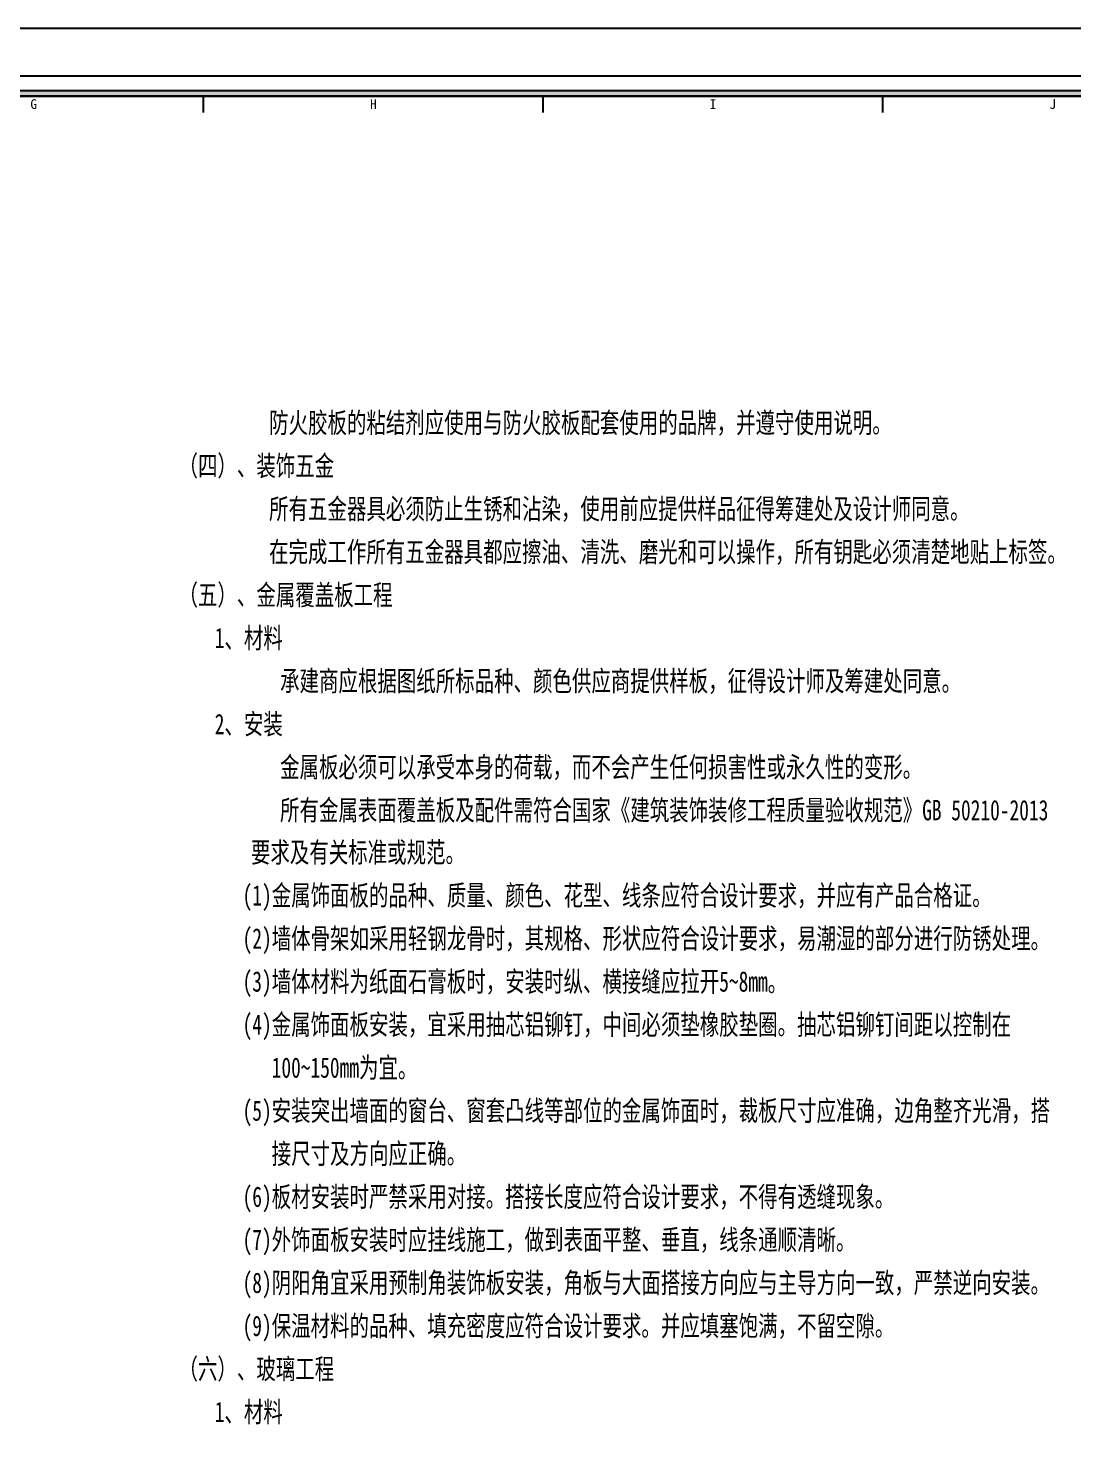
# Paper-space layout '布局1' of a CAD drawing. Header units: millimetres. Extents: x 74 to 2091, y 199 to 657.
# Drawn here: x 1144.3 to 1298.1, y 431.6 to 638.3 of the extents above; entities that cross this region are included whole.
import ezdxf
from ezdxf.enums import TextEntityAlignment as Align

# ---------------------------------------------------------------- set-up
doc = ezdxf.new("R2010")
doc.units = ezdxf.units.MM
doc.layers.add('DEFPOINTS(视图框)', color=251, linetype='Continuous', plot=False)
doc.layers.add('W-图框', color=251, linetype='Continuous')
doc.layers.add('W-文字', color=35, linetype='Continuous')
doc.styles.add('A2图框$0$ZZ', font='SIMHEI.TTF')
doc.styles.add('WORD-2', font='SIMHEI.TTF')
doc.styles.add('WORD-3', font='SimSun.ttf')

# ---------------------------------------------------------------- blocks, each defined once
blk = doc.blocks.new('A2 图框')
at = {"layer": 'W-图框', "ltscale": 0.5}
h = blk.add_hatch(color=161, dxfattribs=at)
h.paths.add_polyline_path([(-562, 403), (-3, 403), (-3, 3), (-562, 3)], flags=16)
h.paths.add_polyline_path([(-562.8, 403.8), (-2.2, 403.8), (-2.2, 2.2), (-562.8, 2.2)])
at = {"layer": 'W-图框', "color": 7}
for p, q in [((-211.9, 400.6), (-211.9, 403)), ((-161.9, 400.6), (-161.9, 403)), ((-111.9, 400.6), (-111.9, 403))]:
    blk.add_line(p, q, dxfattribs=at)
at = {"layer": 'W-图框', "color": 251, "ltscale": 0.01}
for points in [[(-587, 413), (7, 413), (7, -7), (-587, -7)], [(-580, 406), (0, 406), (0, 0), (-580, 0)]]:
    blk.add_lwpolyline(points, close=True, dxfattribs=at)
at = {"layer": 'W-图框', "color": 161, "ltscale": 0.5}
for points in [[(-562.8, 403.8), (-2.2, 403.8), (-2.2, 2.2), (-562.8, 2.2)], [(-562, 403), (-3, 403), (-3, 3), (-562, 3)]]:
    blk.add_lwpolyline(points, close=True, dxfattribs=at)
at = {"layer": 'W-图框', "color": 161, "linetype": 'ByBlock'}
blk.add_lwpolyline([(-562, 403), (-562, 3), (-61, 3), (-61, 403)], close=True, dxfattribs=at)
at = {"layer": 'W-图框', "lineweight": 0, "ltscale": 150, "style": 'A2图框$0$ZZ'}
for s, p in [('G', (-236.9, 401.82)), ('H', (-186.9, 401.82)), ('I', (-136.9, 401.82)), ('J', (-86.9, 401.82))]:
    blk.add_text(s, height=1.45, dxfattribs=at).set_placement(p, align=Align.MIDDLE)
at = {"layer": 'W-图框', "color": 35, "lineweight": 0, "style": 'WORD-3', "width": 0.65}
blk.add_attdef('建设单位', text='', height=3, dxfattribs=at).set_placement((-32, 300.49), align=Align.MIDDLE)
at = {"layer": 'W-图框', "color": 35, "ltscale": 1000, "style": 'WORD-2'}
for tag, height, width, p in [('项目名称英文翻译', 3.5, 0.8, (-21.14, 246.28)), ('项目名称', 7, 0.7, (-41.38, 246.28)), ('项目名称', 7, 0.7, (-30.73, 246.28))]:
    blk.add_attdef(tag, text='', height=height, rotation=90, dxfattribs=dict(at, width=width)).set_placement(p, align=Align.MIDDLE)
at = {"layer": 'W-图框', "color": 35, "lineweight": 0, "style": 'WORD-2'}
for tag, p in [('2013.01.01', (-41.46, 176)), ('2013.03.01', (-13.42, 176)), ('2013.05.01', (-41.46, 169)), ('2013.06.01', (-13.42, 169)), ('2013.08.01', (-41.46, 162)), ('2013.09.01', (-13.42, 162)), ('2013.09.01', (-32, 113))]:
    blk.add_attdef(tag, text='', height=1.8, dxfattribs=at).set_placement(p, align=Align.MIDDLE)
at = {"layer": 'W-图框', "color": 35, "ltscale": 1000, "style": 'WORD-2', "width": 0.78}
blk.add_attdef('FS2011000', text='', height=3.5, dxfattribs=at).set_placement((-32, 11.45), align=Align.MIDDLE)

psp = doc.layouts.new('布局1')

# ---------------------------------------------------------------- linework, layer by layer
at = {"layer": 'DEFPOINTS(视图框)', "ltscale": 0.01}
psp.add_lwpolyline([(819.97, 628.3), (1320.2, 628.3), (1320.2, 228.3), (819.97, 228.3)], close=True, dxfattribs=at)

# ---------------------------------------------------------------- block references
at = {"layer": 'W-图框'}
psp.add_blockref('A2 图框', (1382, 225.3), dxfattribs=at)

# ---------------------------------------------------------------- texts
at = {"layer": 'W-文字', "ltscale": 0.01, "style": 'WORD-2', "width": 0.7}
for s, p in [('防火胶板的粘结剂应使用与防火胶板配套使用的品牌，并遵守使用说明。', (1179.74, 578.74)), ('（四）、装饰五金', (1166.41, 572.41)), ('所有五金器具必须防止生锈和沾染，使用前应提供样品征得筹建处及设计师同意。', (1179.74, 566.07)), ('在完成工作所有五金器具都应擦油、清洗、磨光和可以操作，所有钥匙必须清楚地贴上标签。', (1179.74, 559.74)), ('（五）、金属覆盖板工程', (1166.41, 553.41)), ('1、材料', (1171.74, 547.07)), ('   承建商应根据图纸所标品种、颜色供应商提供样板，征得设计师及筹建处同意。', (1177.07, 540.74)), ('2、安装', (1171.74, 534.41)), ('   金属板必须可以承受本身的荷载，而不会产生任何损害性或永久性的变形。', (1177.07, 528.07)), ('   所有金属表面覆盖板及配件需符合国家《建筑装饰装修工程质量验收规范》GB 50210-2013', (1177.07, 521.74)), ('要求及有关标准或规范。', (1177.07, 515.53)), (' (1)金属饰面板的品种、质量、颜色、花型、线条应符合设计要求，并应有产品合格证。', (1174.41, 509.2)), (' (2)墙体骨架如采用轻钢龙骨时，其规格、形状应符合设计要求，易潮湿的部分进行防锈处理。', (1174.41, 502.86)), (' (3)墙体材料为纸面石膏板时，安装时纵、横接缝应拉开5~8mm。', (1174.41, 496.53)), (' (4)金属饰面板安装，宜采用抽芯铝铆钉，中间必须垫橡胶垫圈。抽芯铝铆钉间距以控制在', (1174.41, 490.2)), ('    100~150mm为宜。', (1174.41, 483.86)), (' (5)安装突出墙面的窗台、窗套凸线等部位的金属饰面时，裁板尺寸应准确，边角整齐光滑，搭', (1174.41, 477.53)), ('    接尺寸及方向应正确。', (1174.41, 471.2)), (' (6)板材安装时严禁采用对接。搭接长度应符合设计要求，不得有透缝现象。', (1174.41, 464.86)), (' (7)外饰面板安装时应挂线施工，做到表面平整、垂直，线条通顺清晰。', (1174.41, 458.53)), (' (8)阴阳角宜采用预制角装饰板安装，角板与大面搭接方向应与主导方向一致，严禁逆向安装。', (1174.41, 452.2)), (' (9)保温材料的品种、填充密度应符合设计要求。并应填塞饱满，不留空隙。', (1174.41, 445.86)), ('（六）、玻璃工程', (1166.41, 439.53)), ('1、材料', (1171.74, 433.2))]:
    psp.add_text(s, height=3, dxfattribs=at).set_placement(p)

doc.saveas('drawing.dxf')
